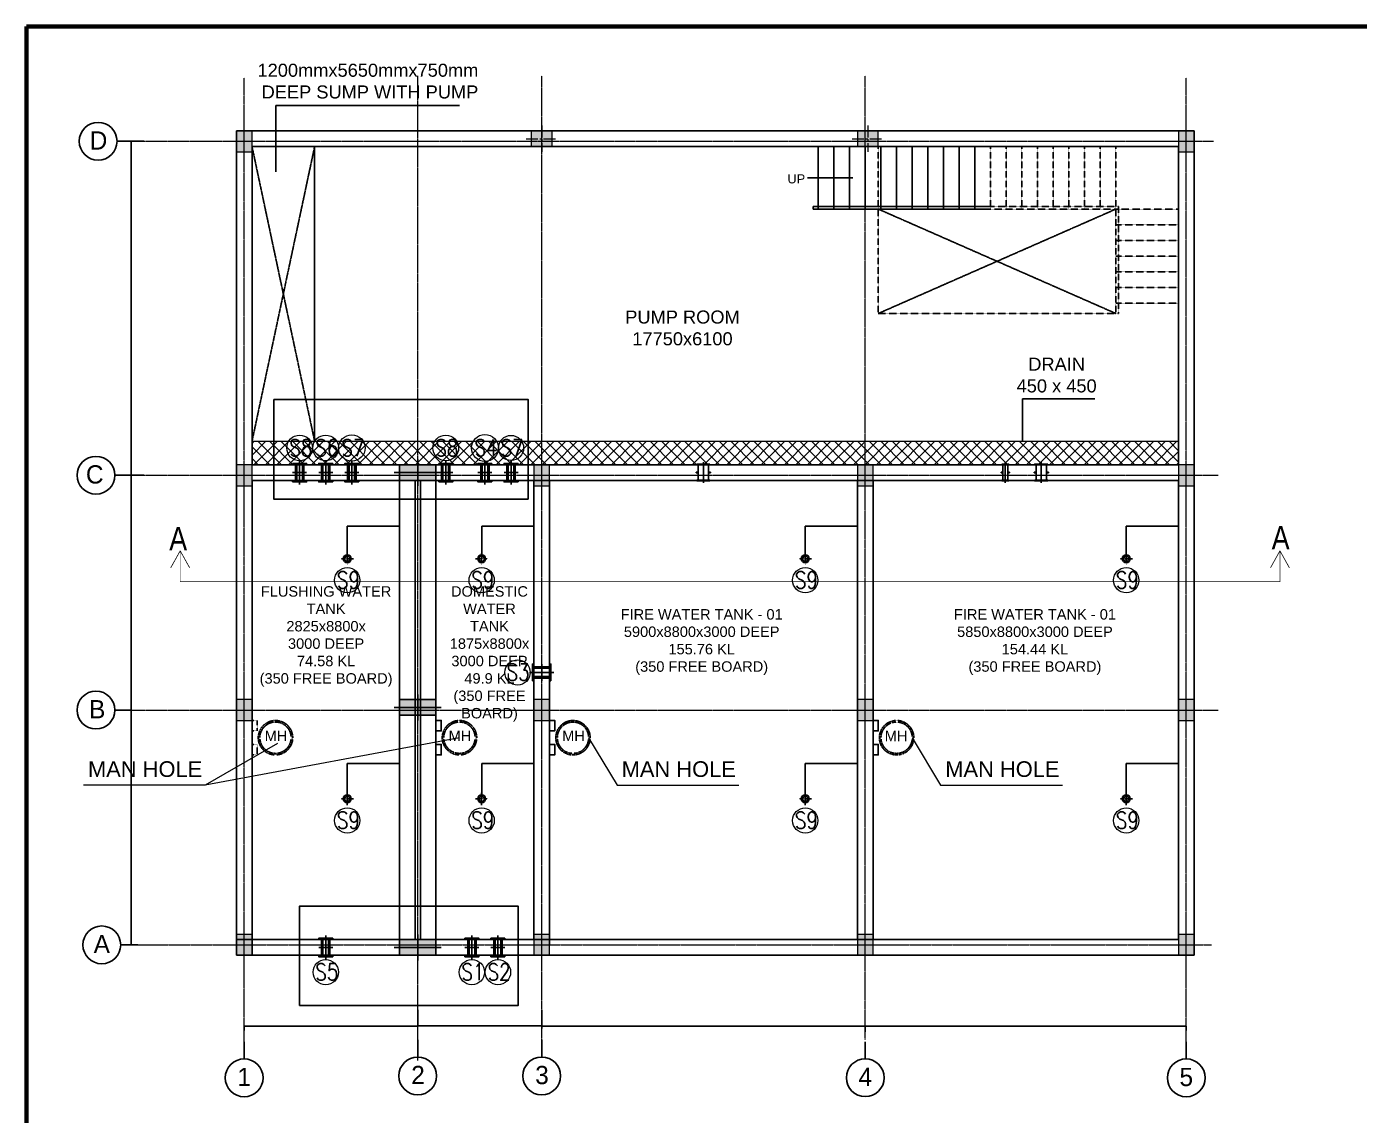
# Model space of a CAD drawing. Header units: inches. Extents: x -82712 to 364260, y -240815 to -94944.
# Drawn here: x -13769 to 11765, y -225963 to -205099 of the extents above; entities that cross this region are included whole.
import ezdxf
from ezdxf.enums import TextEntityAlignment as Align

# ---------------------------------------------------------------- set-up
doc = ezdxf.new("R2010")
doc.units = ezdxf.units.IN
doc.header["$MEASUREMENT"] = 0
for name, pattern in [('$DDT_AUDIT_GENERATED_(C)', [0]), ('CENTER', [2, 1.25, -0.25, 0.25, -0.25]), ('CENTER2', [1.125, 0.75, -0.125, 0.125, -0.125]), ('DASHED2', [0.375, 0.25, -0.125]), ('HIDDEN', [0.375, 0.25, -0.125]), ('{ Leader Line}', [0])]:
    doc.linetypes.add(name, pattern=pattern)
doc.layers.get('Defpoints').update_dxf_attribs({"color": 8})
for name, color, linetype in [('0-PL-SLEEVE', 7, 'Continuous'), ('COL', 6, 'Continuous'), ('Dim', 135, 'Continuous'), ('EDS-PL-FIXT', 30, 'Continuous'), ('EDS-PL-WS-TXT', 7, 'Continuous'), ('EDS-W-SLEEVE', 6, 'Continuous'), ('FORMAT', 7, 'Continuous'), ('FP-W-SLEEVE', 6, 'Continuous'), ('Grid', 8, 'CENTER2'), ('PL-SLEEVE', 7, 'Continuous'), ('RAIL', 152, 'Continuous'), ('STAIR', 211, 'Continuous'), ('WALL', 1, 'Continuous')]:
    doc.layers.add(name, color=color, linetype=linetype)
for name, color, linetype, lineweight in [('2MM', 8, 'Continuous', 20), ('CENTER LINE', 1, 'CENTER2', 18), ('COLUMN - HACTH - STR', 25, '$DDT_AUDIT_GENERATED_(C)', 15), ('COLUMN - STR', 6, 'Continuous', 13), ('ELE', 8, 'Continuous', 15), ('FP-PL-TEXT', 7, 'Continuous', 0), ('Hach.', 252, 'Continuous', 9), ('SECTION', 60, 'Continuous', 30), ('text', 7, 'Continuous', 25)]:
    doc.layers.add(name, color=color, linetype=linetype, lineweight=lineweight)
doc.styles.add('a1', font='arial.ttf', dxfattribs={"height": 0.3})
doc.styles.add('ar', font='arial.ttf')
doc.styles.add('ARIAL', font='arial.ttf')
doc.styles.add('HS', font='ARIALN.TTF', dxfattribs={"height": 0.25})
doc.styles.add('PRADEEP - BOLD - STR', font='ANTQUAB.TTF')
doc.styles.add('RS', font='romans.shx', dxfattribs={"width": 0.8})
doc.styles.get("Standard").update_dxf_attribs({"font": 'arial.ttf'})
doc.dimstyles.new('HVAC', dxfattribs={"dimscale": 0.1, "dimtxt": 2.5, "dimasz": 2.5, "dimexe": 1, "dimexo": 1, "dimgap": 1, "dimtad": 1, "dimdec": 1, "dimlfac": 1000, "dimdsep": 46, "dimtxsty": 'RS', "dimcen": 0, "dimclrd": 256, "dimclre": 256, "dimclrt": 7, "dimadec": 0, "dimazin": 0, "dimtfac": 1, "dimtdec": 1, "dimtmove": 0, "dimatfit": 3, "dimfxl": 1, "dimarcsym": 0})
doc.dimstyles.new('RF DIM', dxfattribs={"dimtxt": 0.275, "dimasz": 0.2, "dimexe": 0.1, "dimexo": 0.0225, "dimgap": 0.09, "dimtad": 0, "dimdec": 0, "dimlfac": 1000, "dimzin": 0, "dimdsep": 46, "dimtxsty": 'ARIAL', "dimblk": 'OBLIQUE', "dimcen": 0.09, "dimclrd": 125, "dimclre": 125, "dimclrt": 2, "dimadec": 0, "dimazin": 0, "dimtfac": 1, "dimtdec": 0, "dimtofl": 0, "dimtmove": 1, "dimatfit": 3, "dimfxl": 1, "dimtolj": 1, "dimtzin": 0, "dimlwd": 13, "dimlwe": 13, "dimarcsym": 0})
doc.dimstyles.new('XYZ', dxfattribs={"dimtxt": 0.25, "dimasz": 0.15, "dimexe": 0.09, "dimexo": 0.0625, "dimgap": 0, "dimtad": 0, "dimdec": 0, "dimlfac": 1000, "dimzin": 0, "dimdsep": 46, "dimtxsty": 'Standard', "dimblk": 'OBLIQUE', "dimcen": 0.09, "dimclrd": 256, "dimclre": 256, "dimadec": 0, "dimazin": 0, "dimtfac": 1, "dimtdec": 0, "dimtofl": 0, "dimtmove": 1, "dimatfit": 3, "dimldrblk": 'OBLIQUE', "dimfxl": 1, "dimtolj": 1, "dimtzin": 0, "dimlwd": -1, "dimlwe": -1, "dimarcsym": 0})

# ---------------------------------------------------------------- blocks, each defined once
blk = doc.blocks.new('_Oblique')
at = {"layer": '2MM', "color": 0, "lineweight": -2}
blk.add_line((-0.5, -0.5), (0.5, 0.5), dxfattribs=at)
blk = doc.blocks.new('*D876')
at = {"layer": 'Defpoints', "color": 0, "ltscale": 8, "transparency": 16777216}
for p in [(8299, -219219), (7299, -219899, 0), (8299, -219896, 0)]:
    blk.add_point(p, dxfattribs=at)
at = {"layer": 'Dim', "ltscale": 8, "transparency": 16777216}
for p, q in [((7299, -219898), (7299, -219219)), ((7299, -219219), (7798, -219219)), ((8299, -219219), (7799, -219219)), ((8299, -219896), (8299, -219219))]:
    blk.add_line(p, q, dxfattribs=at)
at = {"layer": 'Dim', "ltscale": 8, "transparency": 16777216, "xscale": 0.15, "yscale": 0.15, "zscale": 0.15, "rotation": 180}
blk.add_blockref('_Oblique', (7299, -219219), dxfattribs=at)
at = {"layer": 'Dim', "ltscale": 8, "transparency": 16777216, "xscale": 0.15, "yscale": 0.15, "zscale": 0.15}
blk.add_blockref('_Oblique', (8299, -219219), dxfattribs=at)
at = {"layer": 'Dim', "color": 0, "ltscale": 8, "transparency": 16777216, "insert": (7799, -219219), "char_height": 0.25, "attachment_point": 5}
blk.add_mtext('\\A1;1000000', dxfattribs=at)
blk = doc.blocks.new('*D877')
at = {"layer": 'Defpoints', "color": 0, "ltscale": 8, "transparency": 16777216}
for p in [(8299, -214672), (7299, -215296), (8299, -215296)]:
    blk.add_point(p, dxfattribs=at)
at = {"layer": 'Dim', "ltscale": 8, "transparency": 16777216}
for p, q in [((7299, -215296), (7299, -214672)), ((7299, -214672), (7798, -214672)), ((8299, -214672), (7799, -214672)), ((8299, -215296), (8299, -214672))]:
    blk.add_line(p, q, dxfattribs=at)
at = {"layer": 'Dim', "ltscale": 8, "transparency": 16777216, "xscale": 0.15, "yscale": 0.15, "zscale": 0.15, "rotation": 180}
blk.add_blockref('_Oblique', (7299, -214672), dxfattribs=at)
at = {"layer": 'Dim', "ltscale": 8, "transparency": 16777216, "xscale": 0.15, "yscale": 0.15, "zscale": 0.15}
blk.add_blockref('_Oblique', (8299, -214672), dxfattribs=at)
at = {"layer": 'Dim', "color": 0, "ltscale": 8, "transparency": 16777216, "insert": (7799, -214672), "char_height": 0.25, "attachment_point": 5}
blk.add_mtext('\\A1;1000000', dxfattribs=at)
blk = doc.blocks.new('*D878')
at = {"layer": 'Defpoints', "color": 0, "ltscale": 8, "transparency": 16777216}
for p in [(2149, -219219), (1149, -219896, 0), (2149, -219896, 0)]:
    blk.add_point(p, dxfattribs=at)
at = {"layer": 'Dim', "ltscale": 8, "transparency": 16777216}
for p, q in [((1149, -219896), (1149, -219219)), ((1149, -219219), (1648, -219219)), ((2149, -219219), (1649, -219219)), ((2149, -219896), (2149, -219219))]:
    blk.add_line(p, q, dxfattribs=at)
at = {"layer": 'Dim', "ltscale": 8, "transparency": 16777216, "xscale": 0.15, "yscale": 0.15, "zscale": 0.15, "rotation": 180}
blk.add_blockref('_Oblique', (1149, -219219), dxfattribs=at)
at = {"layer": 'Dim', "ltscale": 8, "transparency": 16777216, "xscale": 0.15, "yscale": 0.15, "zscale": 0.15}
blk.add_blockref('_Oblique', (2149, -219219), dxfattribs=at)
at = {"layer": 'Dim', "color": 0, "ltscale": 8, "transparency": 16777216, "insert": (1649, -219219), "char_height": 0.25, "attachment_point": 5}
blk.add_mtext('\\A1;1000000', dxfattribs=at)
blk = doc.blocks.new('*D879')
at = {"layer": 'Defpoints', "color": 0, "ltscale": 8, "transparency": 16777216}
for p in [(2149, -214672), (1149, -215296), (2149, -215296)]:
    blk.add_point(p, dxfattribs=at)
at = {"layer": 'Dim', "ltscale": 8, "transparency": 16777216}
for p, q in [((1149, -215296), (1149, -214672)), ((1149, -214672), (1648, -214672)), ((2149, -214672), (1649, -214672)), ((2149, -215296), (2149, -214672))]:
    blk.add_line(p, q, dxfattribs=at)
at = {"layer": 'Dim', "ltscale": 8, "transparency": 16777216, "xscale": 0.15, "yscale": 0.15, "zscale": 0.15, "rotation": 180}
blk.add_blockref('_Oblique', (1149, -214672), dxfattribs=at)
at = {"layer": 'Dim', "ltscale": 8, "transparency": 16777216, "xscale": 0.15, "yscale": 0.15, "zscale": 0.15}
blk.add_blockref('_Oblique', (2149, -214672), dxfattribs=at)
at = {"layer": 'Dim', "color": 0, "ltscale": 8, "transparency": 16777216, "insert": (1649, -214672), "char_height": 0.25, "attachment_point": 5}
blk.add_mtext('\\A1;1000000', dxfattribs=at)
blk = doc.blocks.new('*D880')
at = {"layer": 'Defpoints', "color": 0, "ltscale": 8, "transparency": 16777216}
for p in [(-6626, -214672), (-7626, -215296, 0), (-6626, -215296, 0)]:
    blk.add_point(p, dxfattribs=at)
at = {"layer": 'Dim', "ltscale": 8, "transparency": 16777216}
for p, q in [((-7626, -215296), (-7626, -214672)), ((-7626, -214672), (-7127, -214672)), ((-6626, -214672), (-7126, -214672)), ((-6626, -215296), (-6626, -214672))]:
    blk.add_line(p, q, dxfattribs=at)
at = {"layer": 'Dim', "ltscale": 8, "transparency": 16777216, "xscale": 0.15, "yscale": 0.15, "zscale": 0.15, "rotation": 180}
blk.add_blockref('_Oblique', (-7626, -214672), dxfattribs=at)
at = {"layer": 'Dim', "ltscale": 8, "transparency": 16777216, "xscale": 0.15, "yscale": 0.15, "zscale": 0.15}
blk.add_blockref('_Oblique', (-6626, -214672), dxfattribs=at)
at = {"layer": 'Dim', "color": 0, "ltscale": 8, "transparency": 16777216, "insert": (-7126, -214672), "char_height": 0.25, "attachment_point": 5}
blk.add_mtext('\\A1;1000000', dxfattribs=at)
blk = doc.blocks.new('*D881')
at = {"layer": 'Defpoints', "color": 0, "ltscale": 8, "transparency": 16777216}
for p in [(-6626, -219219), (-7626, -219896, 0), (-6626, -219896, 0)]:
    blk.add_point(p, dxfattribs=at)
at = {"layer": 'Dim', "ltscale": 8, "transparency": 16777216}
for p, q in [((-7626, -219896), (-7626, -219219)), ((-7626, -219219), (-7127, -219219)), ((-6626, -219219), (-7126, -219219)), ((-6626, -219896), (-6626, -219219))]:
    blk.add_line(p, q, dxfattribs=at)
at = {"layer": 'Dim', "ltscale": 8, "transparency": 16777216, "xscale": 0.15, "yscale": 0.15, "zscale": 0.15, "rotation": 180}
blk.add_blockref('_Oblique', (-7626, -219219), dxfattribs=at)
at = {"layer": 'Dim', "ltscale": 8, "transparency": 16777216, "xscale": 0.15, "yscale": 0.15, "zscale": 0.15}
blk.add_blockref('_Oblique', (-6626, -219219), dxfattribs=at)
at = {"layer": 'Dim', "color": 0, "ltscale": 8, "transparency": 16777216, "insert": (-7126, -219219), "char_height": 0.25, "attachment_point": 5}
blk.add_mtext('\\A1;1000000', dxfattribs=at)
blk = doc.blocks.new('COL')
at = {"layer": 'COLUMN - HACTH - STR'}
blk.add_hatch(color=256, dxfattribs=at).paths.add_polyline_path([(-0.15, -0.2), (0.15, -0.2), (0.15, 0.2), (-0.15, 0.2)])
at = {"layer": 'CENTER LINE', "ltscale": 0.3}
for p, q in [((0, -0.3), (0, 0.3)), ((-0.25, 0), (0.25, 0))]:
    blk.add_line(p, q, dxfattribs=at)
at = {"layer": 'COLUMN - STR'}
blk.add_lwpolyline([(-0.15, -0.2), (0.15, -0.2), (0.15, 0.2), (-0.15, 0.2)], close=True, dxfattribs=at)
blk = doc.blocks.new('GT')
at = {"layer": 'Grid', "color": 1, "linetype": 'Continuous', "ltscale": 3}
blk.add_line((0, 0.436), (0, 0), dxfattribs=at)
blk.add_circle((0, 0.919), 0.483, dxfattribs=at)
blk = doc.blocks.new('*D882')
at = {"transparency": 16777216}
for p, q in [((-9601, -224336), (-9601, -224253)), ((-9601, -224253), (-7939, -224253)), ((-6276, -224253), (-7938, -224253)), ((-6276, -224253), (-6276, -224253))]:
    blk.add_line(p, q, dxfattribs=at)
at = {"layer": 'Defpoints', "color": 0, "transparency": 16777216}
for p in [(-9601, -224336), (-6276, -224253), (-6276, -224253)]:
    blk.add_point(p, dxfattribs=at)
at = {"transparency": 16777216, "xscale": 0.15, "yscale": 0.15, "zscale": 0.15, "rotation": 180}
blk.add_blockref('_Oblique', (-9601, -224253), dxfattribs=at)
at = {"transparency": 16777216, "xscale": 0.15, "yscale": 0.15, "zscale": 0.15}
blk.add_blockref('_Oblique', (-6276, -224253), dxfattribs=at)
at = {"color": 0, "transparency": 16777216, "insert": (-7939, -224253), "char_height": 0.25, "attachment_point": 5}
blk.add_mtext('\\A1;3325000', dxfattribs=at)
blk = doc.blocks.new('*D883')
at = {"transparency": 16777216}
for p, q in [((-3901, -224302), (-3901, -224253)), ((-3901, -224253), (-802, -224253)), ((2299, -224253), (-801, -224253)), ((2299, -224364), (2299, -224253))]:
    blk.add_line(p, q, dxfattribs=at)
at = {"layer": 'Defpoints', "color": 0, "transparency": 16777216}
for p in [(-3901, -224302), (2299, -224253), (2299, -224365)]:
    blk.add_point(p, dxfattribs=at)
at = {"transparency": 16777216, "xscale": 0.15, "yscale": 0.15, "zscale": 0.15, "rotation": 180}
blk.add_blockref('_Oblique', (-3901, -224253), dxfattribs=at)
at = {"transparency": 16777216, "xscale": 0.15, "yscale": 0.15, "zscale": 0.15}
blk.add_blockref('_Oblique', (2299, -224253), dxfattribs=at)
at = {"color": 0, "transparency": 16777216, "insert": (-801, -224253), "char_height": 0.25, "attachment_point": 5}
blk.add_mtext('\\A1;6200000', dxfattribs=at)
blk = doc.blocks.new('*D884')
at = {"transparency": 16777216}
for p, q in [((2299, -224364), (2299, -224253)), ((2299, -224253), (5373, -224253)), ((8449, -224253), (5374, -224253)), ((8449, -224336), (8449, -224253))]:
    blk.add_line(p, q, dxfattribs=at)
at = {"layer": 'Defpoints', "color": 0, "transparency": 16777216}
for p in [(2299, -224365), (8449, -224253), (8449, -224336)]:
    blk.add_point(p, dxfattribs=at)
at = {"transparency": 16777216, "xscale": 0.15, "yscale": 0.15, "zscale": 0.15, "rotation": 180}
blk.add_blockref('_Oblique', (2299, -224253), dxfattribs=at)
at = {"transparency": 16777216, "xscale": 0.15, "yscale": 0.15, "zscale": 0.15}
blk.add_blockref('_Oblique', (8449, -224253), dxfattribs=at)
at = {"color": 0, "transparency": 16777216, "insert": (5374, -224253), "char_height": 0.25, "attachment_point": 5}
blk.add_mtext('\\A1;6150000', dxfattribs=at)
blk = doc.blocks.new('*D885')
at = {"transparency": 16777216}
for p, q in [((-11522, -207296), (-11765, -207296)), ((-11765, -207296), (-11765, -210496)), ((-11765, -213696), (-11765, -210497)), ((-11522, -213696), (-11765, -213696))]:
    blk.add_line(p, q, dxfattribs=at)
at = {"layer": 'Defpoints', "color": 0, "transparency": 16777216}
for p in [(-11765, -207296), (-11522, -207296), (-11522, -213696)]:
    blk.add_point(p, dxfattribs=at)
at = {"transparency": 16777216, "xscale": 0.15, "yscale": 0.15, "zscale": 0.15}
for p, rotation in [((-11765, -207296), 90), ((-11765, -213696), 270)]:
    blk.add_blockref('_Oblique', p, dxfattribs=dict(at, rotation=rotation))
at = {"color": 0, "transparency": 16777216, "insert": (-11765, -210496), "char_height": 0.25, "attachment_point": 5, "rotation": 90}
blk.add_mtext('\\A1;6400000', dxfattribs=at)
blk = doc.blocks.new('*D886')
at = {"transparency": 16777216}
for p, q in [((-11582, -213696), (-11765, -213696)), ((-11765, -213696), (-11765, -215946)), ((-11765, -218196), (-11765, -215947)), ((-11935, -218196), (-11765, -218196))]:
    blk.add_line(p, q, dxfattribs=at)
at = {"layer": 'Defpoints', "color": 0, "transparency": 16777216}
for p in [(-11582, -213696), (-11935, -218196), (-11765, -218196)]:
    blk.add_point(p, dxfattribs=at)
at = {"transparency": 16777216, "xscale": 0.15, "yscale": 0.15, "zscale": 0.15}
for p, rotation in [((-11765, -213696), 90), ((-11765, -218196), 270)]:
    blk.add_blockref('_Oblique', p, dxfattribs=dict(at, rotation=rotation))
at = {"color": 0, "transparency": 16777216, "insert": (-11765, -215946), "char_height": 0.25, "attachment_point": 5, "rotation": 90}
blk.add_mtext('\\A1;4500000', dxfattribs=at)
blk = doc.blocks.new('*D887')
at = {"transparency": 16777216}
for p, q in [((-11935, -218196), (-11765, -218196)), ((-11765, -218196), (-11765, -220446)), ((-11765, -222696), (-11765, -220447)), ((-11759, -222696), (-11765, -222696))]:
    blk.add_line(p, q, dxfattribs=at)
at = {"layer": 'Defpoints', "color": 0, "transparency": 16777216}
for p in [(-11935, -218196), (-11765, -222696), (-11759, -222696)]:
    blk.add_point(p, dxfattribs=at)
at = {"transparency": 16777216, "xscale": 0.15, "yscale": 0.15, "zscale": 0.15}
for p, rotation in [((-11765, -218196), 90), ((-11765, -222696), 270)]:
    blk.add_blockref('_Oblique', p, dxfattribs=dict(at, rotation=rotation))
at = {"color": 0, "transparency": 16777216, "insert": (-11765, -220446), "char_height": 0.25, "attachment_point": 5, "rotation": 90}
blk.add_mtext('\\A1;4500000', dxfattribs=at)
blk = doc.blocks.new('*D888')
at = {"transparency": 16777216}
for p, q in [((-6276, -223940), (-6276, -224245)), ((-3901, -223940), (-3901, -224245)), ((-6276, -224245), (-5089, -224245)), ((-3901, -224245), (-5088, -224245))]:
    blk.add_line(p, q, dxfattribs=at)
at = {"layer": 'Defpoints', "color": 0, "transparency": 16777216}
for p in [(-6276, -223940), (-3901, -223940), (-3901, -224245)]:
    blk.add_point(p, dxfattribs=at)
at = {"transparency": 16777216, "xscale": 0.15, "yscale": 0.15, "zscale": 0.15, "rotation": 180}
blk.add_blockref('_Oblique', (-6276, -224245), dxfattribs=at)
at = {"transparency": 16777216, "xscale": 0.15, "yscale": 0.15, "zscale": 0.15}
blk.add_blockref('_Oblique', (-3901, -224245), dxfattribs=at)
at = {"color": 0, "transparency": 16777216, "insert": (-5089, -224245), "char_height": 0.25, "attachment_point": 5}
blk.add_mtext('\\A1;2375000', dxfattribs=at)
blk = doc.blocks.new('*D889')
at = {"layer": 'Defpoints', "color": 0, "ltscale": 8, "transparency": 16777216}
for p in [(-4051, -214672), (-5051, -215296, 0), (-4051, -215296, 0)]:
    blk.add_point(p, dxfattribs=at)
at = {"layer": 'Dim', "ltscale": 8, "transparency": 16777216}
for p, q in [((-5051, -215296), (-5051, -214672)), ((-5051, -214672), (-4552, -214672)), ((-4051, -214672), (-4551, -214672)), ((-4051, -215296), (-4051, -214672))]:
    blk.add_line(p, q, dxfattribs=at)
at = {"layer": 'Dim', "ltscale": 8, "transparency": 16777216, "xscale": 0.15, "yscale": 0.15, "zscale": 0.15, "rotation": 180}
blk.add_blockref('_Oblique', (-5051, -214672), dxfattribs=at)
at = {"layer": 'Dim', "ltscale": 8, "transparency": 16777216, "xscale": 0.15, "yscale": 0.15, "zscale": 0.15}
blk.add_blockref('_Oblique', (-4051, -214672), dxfattribs=at)
at = {"layer": 'Dim', "color": 0, "ltscale": 8, "transparency": 16777216, "insert": (-4551, -214672), "char_height": 0.25, "attachment_point": 5}
blk.add_mtext('\\A1;1000000', dxfattribs=at)
blk = doc.blocks.new('*D890')
at = {"layer": 'Defpoints', "color": 0, "ltscale": 8, "transparency": 16777216}
for p in [(-4051, -219219), (-5051, -219896, 0), (-4051, -219896, 0)]:
    blk.add_point(p, dxfattribs=at)
at = {"layer": 'Dim', "ltscale": 8, "transparency": 16777216}
for p, q in [((-5051, -219896), (-5051, -219219)), ((-5051, -219219), (-4552, -219219)), ((-4051, -219219), (-4551, -219219)), ((-4051, -219896), (-4051, -219219))]:
    blk.add_line(p, q, dxfattribs=at)
at = {"layer": 'Dim', "ltscale": 8, "transparency": 16777216, "xscale": 0.15, "yscale": 0.15, "zscale": 0.15, "rotation": 180}
blk.add_blockref('_Oblique', (-5051, -219219), dxfattribs=at)
at = {"layer": 'Dim', "ltscale": 8, "transparency": 16777216, "xscale": 0.15, "yscale": 0.15, "zscale": 0.15}
blk.add_blockref('_Oblique', (-4051, -219219), dxfattribs=at)
at = {"layer": 'Dim', "color": 0, "ltscale": 8, "transparency": 16777216, "insert": (-4551, -219219), "char_height": 0.25, "attachment_point": 5}
blk.add_mtext('\\A1;1000000', dxfattribs=at)
blk = doc.blocks.new('200')
at = {"layer": '0-PL-SLEEVE', "linetype": 'Continuous'}
for p, q in [((-0.098, -0.155), (-0.138, -0.155)), ((-0.138, -0.155), (-0.138, -0.172)), ((-0.098, -0.172), (-0.138, -0.172)), ((-0.113, -0.155), (-0.098, -0.147)), ((-0.113, -0.172), (-0.098, -0.18)), ((-0.098, -0.313), (-0.098, -0.013)), ((0.102, -0.313), (0.102, -0.013)), ((0.117, -0.155), (0.102, -0.147)), ((0.102, -0.155), (0.142, -0.155)), ((0.102, -0.172), (0.142, -0.172)), ((0.117, -0.172), (0.102, -0.18)), ((0.142, -0.155), (0.142, -0.172))]:
    blk.add_line(p, q, dxfattribs=at)
for points in [[(0.127, 0), (-0.123, 0), (-0.123, -0.013), (0.127, -0.013)], [(0.127, -0.327), (-0.123, -0.327), (-0.123, -0.313), (0.127, -0.313)]]:
    blk.add_lwpolyline(points, close=True, dxfattribs=at)
at = {"layer": 'PL-SLEEVE', "color": 8, "linetype": 'CENTER'}
blk.add_line((0.002, -0.363), (0.002, 0.036), dxfattribs=at)
blk = doc.blocks.new('100')
at = {"layer": '0-PL-SLEEVE', "linetype": 'Continuous'}
for p, q in [((-0.05, 0.008), (-0.08, 0.008)), ((-0.08, 0.008), (-0.08, -0.008)), ((-0.065, 0.008), (-0.05, 0.017)), ((-0.05, -0.15), (-0.05, 0.15)), ((0.05, -0.15), (0.05, 0.15)), ((0.065, 0.008), (0.05, 0.017)), ((0.05, 0.008), (0.08, 0.008)), ((0.08, 0.008), (0.08, -0.008)), ((-0.05, -0.008), (-0.08, -0.008)), ((-0.065, -0.008), (-0.05, -0.017)), ((0.05, -0.008), (0.08, -0.008)), ((0.065, -0.008), (0.05, -0.017))]:
    blk.add_line(p, q, dxfattribs=at)
for points in [[(0.065, 0.163), (-0.065, 0.163), (-0.065, 0.15), (0.065, 0.15)], [(0.065, -0.163), (-0.065, -0.163), (-0.065, -0.15), (0.065, -0.15)]]:
    blk.add_lwpolyline(points, close=True, dxfattribs=at)
at = {"layer": 'PL-SLEEVE', "color": 8, "linetype": 'CENTER'}
blk.add_line((0, -0.2), (0, 0.2), dxfattribs=at)
blk = doc.blocks.new('SL100')
at = {"layer": 'FP-W-SLEEVE', "color": 9, "linetype": 'CENTER'}
for p, q in [((-0.125, 0), (0.125, 0)), ((0, -0.215), (0, 0.215))]:
    blk.add_line(p, q, dxfattribs=at)
at = {"layer": 'FP-W-SLEEVE'}
for p, q in [((-0.075, -0.14), (-0.075, 0.14)), ((-0.05, -0.14), (-0.05, 0.14)), ((0.05, -0.14), (0.05, 0.14)), ((0.075, -0.14), (0.075, 0.14))]:
    blk.add_line(p, q, dxfattribs=at)
for points in [[(-0.125, 0.165), (0.125, 0.165), (0.125, 0.14), (-0.125, 0.14)], [(-0.125, -0.165), (0.125, -0.165), (0.125, -0.14), (-0.125, -0.14)]]:
    blk.add_lwpolyline(points, close=True, dxfattribs=at)
blk = doc.blocks.new('SL 150')
at = {"layer": 'FP-W-SLEEVE'}
for p, q in [((-99.01, 3938.101, 0), (-99.01, 3938.381, 0)), ((-98.985, 3938.101, 0), (-98.985, 3938.381, 0)), ((-98.835, 3938.101, 0), (-98.835, 3938.381, 0)), ((-98.81, 3938.101, 0), (-98.81, 3938.381, 0))]:
    blk.add_line(p, q, dxfattribs=at)
at = {"layer": 'FP-W-SLEEVE', "color": 9, "linetype": 'CENTER'}
for p, q in [((-98.91, 3938.026, 0), (-98.91, 3938.456, 0)), ((-99.06, 3938.241, 0), (-98.76, 3938.241, 0))]:
    blk.add_line(p, q, dxfattribs=at)
at = {"layer": 'FP-W-SLEEVE', "elevation": 0}
for points in [[(-99.06, 3938.406), (-98.76, 3938.406), (-98.76, 3938.381), (-99.06, 3938.381)], [(-99.06, 3938.076), (-98.76, 3938.076), (-98.76, 3938.101), (-99.06, 3938.101)]]:
    blk.add_lwpolyline(points, close=True, dxfattribs=at)

msp = doc.modelspace()

# ---------------------------------------------------------------- hatches: boundary and pattern name
at = {"layer": 'COL'}
for points in [[(-6626.1855, -213796.2888), (-6626.1855, -213496.2888), (-5926.1855, -213496.2888), (-5926.1855, -213796.2888)], [(-6626.1855, -218296.2888), (-6626.1855, -217996.2888), (-5926.1855, -217996.2888), (-5926.1855, -218296.2888)], [(-6626.1855, -222896.2888), (-6626.1855, -222596.2888), (-5926.1855, -222596.2888), (-5926.1855, -222896.2888)]]:
    msp.add_hatch(color=8, dxfattribs=at).paths.add_polyline_path(points)
at = {"layer": 'Hach.', "ltscale": 2}
h = msp.add_hatch(dxfattribs=at)
h.set_pattern_fill('ANSI37', color=8, scale=1250, angle=90)
h.set_pattern_definition([(135, (-379830.6, -347693.47), (-110.485435, -110.485435), []), (225, (-379830.6, -347693.47), (110.485435, -110.485435), [])])
h.paths.add_polyline_path([(-9451.1855, -213046.2888), (8298.8145, -213046.2888), (8298.8145, -213496.2888), (-9451.1855, -213496.2888)])

# ---------------------------------------------------------------- linework, layer by layer
at = {"color": 8, "linetype": 'DASHED2', "ltscale": 2}
for p, q in [((-9451.1855, -213046.2888), (-8251.1855, -207396.2888)), ((-9451.1855, -207396.2888), (-8251.1855, -213046.2888))]:
    msp.add_line(p, q, dxfattribs=at)
at = {"color": 3}
for points in [[(-9035.1009, -212242.1361), (-4162.991, -212242.1361), (-4162.991, -214154.4826), (-9035.1009, -214154.4826)], [(-8540.9736, -223860.5927), (-4352.0706, -223860.5927), (-4352.0706, -221952.1785), (-8540.9736, -221952.1785)]]:
    msp.add_lwpolyline(points, close=True, dxfattribs=at)
at = {"layer": 'COL', "color": 8}
for points in [[(-6276.1855, -213396.2888), (-6276.1855, -213896.2888)], [(-5826.1855, -213646.2888), (-6726.1855, -213646.2888)], [(-6276.1855, -217896.2888), (-6276.1855, -218396.2888)], [(-5826.1855, -218146.2888), (-6726.1855, -218146.2888)], [(-6276.1855, -222496.2888), (-6276.1855, -222996.2888)], [(-5826.1855, -222746.2888), (-6726.1855, -222746.2888)]]:
    msp.add_lwpolyline(points, dxfattribs=at)
for points in [[(-6626.1855, -213796.2888), (-6626.1855, -213496.2888), (-5926.1855, -213496.2888), (-5926.1855, -213796.2888)], [(-6626.1855, -218296.2888), (-6626.1855, -217996.2888), (-5926.1855, -217996.2888), (-5926.1855, -218296.2888)], [(-6626.1855, -222896.2888), (-6626.1855, -222596.2888), (-5926.1855, -222596.2888), (-5926.1855, -222896.2888)]]:
    msp.add_lwpolyline(points, close=True, dxfattribs=at)
at = {"layer": 'EDS-PL-FIXT', "color": 8}
msp.add_line((-8251.1855, -213046.2888), (-8251.1855, -207396.2888), dxfattribs=at)
at = {"layer": 'EDS-PL-FIXT', "color": 8, "linetype": 'HIDDEN'}
for points in [[(-9451.1855, -218396.2888), (-9451.1855, -218596.2888), (-9351.1855, -218596.2888), (-9351.1855, -218396.2888)], [(-9451.1855, -219056.2888), (-9451.1855, -218856.2888), (-9351.1855, -218856.2888), (-9351.1855, -219056.2888)]]:
    msp.add_lwpolyline(points, close=True, dxfattribs=at)
at = {"layer": 'EDS-PL-FIXT', "color": 8}
for points in [[(-5926.1855, -218396.2888), (-5926.1855, -218596.2888), (-5826.1855, -218596.2888), (-5826.1855, -218396.2888)], [(-3751.1855, -218396.2888), (-3751.1855, -218596.2888), (-3651.1855, -218596.2888), (-3651.1855, -218396.2888)], [(2448.8145, -218396.2888), (2448.8145, -218596.2888), (2548.8145, -218596.2888), (2548.8145, -218396.2888)], [(-5926.1855, -219056.2888), (-5926.1855, -218856.2888), (-5826.1855, -218856.2888), (-5826.1855, -219056.2888)], [(-3751.1855, -219056.2888), (-3751.1855, -218856.2888), (-3651.1855, -218856.2888), (-3651.1855, -219056.2888)], [(2448.8145, -219056.2888), (2448.8145, -218856.2888), (2548.8145, -218856.2888), (2548.8145, -219056.2888)]]:
    msp.add_lwpolyline(points, close=True, dxfattribs=at)
at = {"layer": 'EDS-PL-FIXT', "color": 8, "linetype": 'HIDDEN'}
for centre, radius in [((-9001.1855, -218726.2888), 330), ((-9001.1855, -218726.2888), 300), ((-5476.1855, -218726.2888), 330), ((-5476.1855, -218726.2888), 300), ((-3301.1855, -218726.2888), 330), ((-3301.1855, -218726.2888), 300), ((2898.8145, -218726.2888), 330), ((2898.8145, -218726.2888), 300)]:
    msp.add_circle(centre, radius, dxfattribs=at)
at = {"layer": 'EDS-W-SLEEVE', "linetype": 'CENTER', "ltscale": 0.005}
for p, q in [((-7626.1855, -215411.6221, -0.0003), (-7626.1855, -215176.461, -0.0003)), ((-5051.1855, -215411.6221, -0.0003), (-5051.1855, -215176.461, -0.0003)), ((1148.8145, -215411.6221, -0.0003), (1148.8145, -215176.461, -0.0003)), ((7298.8145, -215411.6221, -0.0003), (7298.8145, -215176.461, -0.0003)), ((-7508.605, -215296.2888, -0.0003), (-7743.7661, -215296.2888, -0.0003)), ((-4933.605, -215296.2888, -0.0003), (-5168.7661, -215296.2888, -0.0003)), ((1266.395, -215296.2888, -0.0003), (1031.2339, -215296.2888, -0.0003)), ((7416.395, -215296.2888, -0.0003), (7181.2339, -215296.2888, -0.0003)), ((-7626.1855, -220015.4127), (-7626.1855, -219780.2516)), ((-7626.1855, -219780.9554), (-7626.1855, -220016.1165)), ((-5051.1855, -220015.4127), (-5051.1855, -219780.2516)), ((-5051.1855, -219780.9554), (-5051.1855, -220016.1165)), ((1148.8145, -220015.4127), (1148.8145, -219780.2516)), ((1148.8145, -219780.9554), (1148.8145, -220016.1165)), ((7298.8145, -220015.4127), (7298.8145, -219780.2516)), ((7298.8145, -219780.9554), (7298.8145, -220016.1165)), ((-7508.605, -219896.2888), (-7743.7661, -219896.2888)), ((-4933.605, -219896.2888), (-5168.7661, -219896.2888)), ((1266.395, -219896.2888), (1031.2339, -219896.2888)), ((7416.395, -219896.2888), (7181.2339, -219896.2888))]:
    msp.add_line(p, q, dxfattribs=at)
at = {"layer": 'EDS-W-SLEEVE'}
for centre, radius in [((-7626.1855, -215296.2888, -0.0003), 75), ((-7626.1855, -215296.2888, -0.0003), 50), ((-5051.1855, -215296.2888, -0.0003), 75), ((-5051.1855, -215296.2888, -0.0003), 50), ((1148.8145, -215296.2888, -0.0003), 75), ((1148.8145, -215296.2888, -0.0003), 50), ((7298.8145, -215296.2888, -0.0003), 75), ((7298.8145, -215296.2888, -0.0003), 50), ((-7626.1855, -219896.2888), 75), ((-5051.1855, -219896.2888), 75), ((1148.8145, -219896.2888), 75), ((7298.8145, -219896.2888), 75), ((-7626.1855, -219896.2888), 50), ((-5051.1855, -219896.2888), 50), ((1148.8145, -219896.2888), 50), ((7298.8145, -219896.2888), 50)]:
    msp.add_circle(centre, radius, dxfattribs=at)
at = {"layer": 'FORMAT', "lineweight": 100}
msp.add_lwpolyline([(-13768.88, -205099.4001), (-13768.88, -240815.2806), (36358.6716, -240815.2806), (36358.6716, -205099.4001)], close=True, dxfattribs=at)
at = {"layer": 'FP-PL-TEXT'}
for centre, radius in [((-8538.6855, -213173.4791), 246.801), ((-8038.6855, -213173.4791), 246.801), ((-7538.6855, -213173.4791), 253.199), ((-5738.6855, -213173.4791), 246.801), ((-4988.6855, -213173.4791), 258.92), ((-4488.6855, -213173.4791), 241.08), ((-7626.1855, -215708.3421, -0.0003), 242.429), ((-5051.1855, -215708.3421, -0.0003), 242.429), ((1148.8145, -215708.3421, -0.0003), 242.429), ((7298.8145, -215708.3421, -0.0003), 242.429), ((-4363.5849, -217475.1864), 242.429), ((-7626.1855, -220312.1326), 242.429), ((-5051.1855, -220312.1326), 242.429), ((1148.8145, -220312.8364), 242.429), ((7298.8145, -220312.8364), 242.429), ((-8038.6855, -223219.1863), 242.429), ((-5238.6855, -223219.1863), 242.429), ((-4738.6855, -223219.1863), 242.429)]:
    msp.add_circle(centre, radius, dxfattribs=at)
at = {"layer": 'Grid', "color": 8, "lineweight": 13}
for p, q in [((-6276.1855, -224910.5264), (-6276.1855, -206044.6801)), ((-3901.1855, -224518.5223), (-3901.1855, -206044.6801)), ((2298.8145, -224518.5223), (2298.8145, -206044.6801)), ((-9601.1855, -224554.8252), (-9601.1855, -206080.9829)), ((8448.8145, -224554.8252), (8448.8145, -206080.9829)), ((-11935.2837, -207296.2888), (8970.2919, -207296.2888)), ((-11935.2837, -213696.2888), (9058.9547, -213696.2888)), ((-11935.2837, -218196.2888), (9058.9547, -218196.2888)), ((-11639.7416, -222696.2888), (8933.4855, -222696.2888))]:
    msp.add_line(p, q, dxfattribs=at)
at = {"layer": 'Hach.', "color": 8, "ltscale": 2}
msp.add_line((-9451.1855, -213046.2888), (8298.8145, -213046.2888), dxfattribs=at)
at = {"layer": 'RAIL', "color": 8, "ltscale": 15}
for p, q in [((4698.8145, -208546.2888), (1298.8145, -208546.2888)), ((1298.8145, -208546.2888), (1298.8145, -208596.2888)), ((4698.8145, -208596.2888), (1298.8145, -208596.2888))]:
    msp.add_line(p, q, dxfattribs=at)
at = {"layer": 'RAIL', "color": 8, "linetype": 'HIDDEN'}
for p, q in [((7148.8145, -208546.2888), (4698.8145, -208546.2888)), ((7098.8145, -208596.2888), (4698.8145, -208596.2888)), ((7098.8145, -208596.2888), (7098.8145, -210596.2888)), ((7148.8145, -208546.2888), (7148.8145, -210596.2888))]:
    msp.add_line(p, q, dxfattribs=at)
at = {"layer": 'SECTION', "color": 8, "linetype": 'CENTER2', "ltscale": 0.5}
for points, const_width in [([(-10827.0386, -215144.7516), (-11008.2264, -215469.8894)], 15), ([(-10827.0386, -215144.7516), (-10645.8508, -215469.8894)], 15), ([(-10827.0386, -215144.7516), (-10827.0386, -215736.7652), (10243.5479, -215736.7652), (10243.5479, -215144.7516)], 10), ([(10243.5479, -215144.7516), (10062.3601, -215469.8894)], 15), ([(10243.5479, -215144.7516), (10424.7357, -215469.8894)], 15)]:
    msp.add_lwpolyline(points, dxfattribs=dict(at, const_width=const_width))
at = {"layer": 'STAIR', "color": 8, "ltscale": 2}
for p, q in [((1398.8145, -207396.2888), (1398.8145, -208596.2888)), ((1698.8145, -207396.2888), (1698.8145, -208596.2888)), ((1998.8145, -207396.2888), (1998.8145, -208596.2888)), ((2298.8145, -207396.2888), (2298.8145, -208596.2888)), ((2598.8145, -207396.2888), (2598.8145, -208596.2888)), ((2898.8145, -207396.2888), (2898.8145, -208596.2888)), ((3198.8145, -207396.2888), (3198.8145, -208596.2888)), ((3498.8145, -207396.2888), (3498.8145, -208596.2888)), ((3798.8145, -207396.2888), (3798.8145, -208596.2888)), ((4098.8145, -207396.2888), (4098.8145, -208596.2888)), ((4398.8145, -207396.2888), (4398.8145, -208596.2888))]:
    msp.add_line(p, q, dxfattribs=at)
at = {"layer": 'STAIR', "color": 8, "linetype": 'HIDDEN'}
for p, q in [((2548.8145, -207396.2888), (2548.8145, -210596.2888)), ((4698.8145, -207396.2888), (4698.8145, -208596.2888)), ((4998.8145, -207396.2888), (4998.8145, -208596.2888)), ((5298.8145, -207396.2888), (5298.8145, -208596.2888)), ((5598.8145, -207396.2888), (5598.8145, -208596.2888)), ((5898.8145, -207396.2888), (5898.8145, -208596.2888)), ((6198.8145, -207396.2888), (6198.8145, -208596.2888)), ((6498.8145, -207396.2888), (6498.8145, -208596.2888)), ((6798.8145, -207396.2888), (6798.8145, -208596.2888)), ((7098.8145, -207396.2888), (7098.8145, -208596.2888)), ((2548.8145, -210596.2888), (7098.8145, -208596.2888)), ((7098.8145, -210596.2888), (2548.8145, -208596.2888)), ((7098.8145, -208596.2888), (8298.8145, -208596.2888)), ((8298.8145, -208896.2888), (7098.8145, -208896.2888)), ((8298.8145, -209196.2888), (7098.8145, -209196.2888)), ((8298.8145, -209496.2888), (7098.8145, -209496.2888)), ((8298.8145, -209796.2888), (7098.8145, -209796.2888)), ((8298.8145, -210096.2888), (7098.8145, -210096.2888)), ((8298.8145, -210396.2888), (7098.8145, -210396.2888)), ((7148.8145, -210596.2888), (2548.8145, -210596.2888))]:
    msp.add_line(p, q, dxfattribs=at)
at = {"layer": 'WALL', "color": 8}
for p, q in [((-9751.1855, -222896.2888), (-9751.1855, -207096.2888)), ((8598.8145, -207096.2888), (-9751.1855, -207096.2888)), ((8598.8145, -207096.2888), (8598.8145, -222896.2888)), ((-9451.1855, -213496.2888), (-9451.1855, -207396.2888)), ((8298.8145, -207396.2888), (-9451.1855, -207396.2888)), ((8298.8145, -207396.2888), (8298.8145, -213496.2888)), ((-9451.1855, -213496.2888), (8298.8145, -213496.2888)), ((-9451.1855, -213796.2888), (8298.8145, -213796.2888)), ((-9451.1855, -222896.2888), (-9451.1855, -213796.2888)), ((-6626.1855, -222596.2888), (-6626.1855, -213796.2888)), ((-6326.1855, -222596.2888), (-6326.1855, -213796.2888)), ((-6226.1855, -222596.2888), (-6226.1855, -213796.2888)), ((-5926.1855, -222696.2888), (-5926.1855, -213796.2888)), ((-4051.1855, -222596.2888), (-4051.1855, -213796.2888)), ((-3751.1855, -222696.2888), (-3751.1855, -213796.2888)), ((2148.8145, -222596.2888), (2148.8145, -213796.2888)), ((2448.8145, -222596.2888), (2448.8145, -213796.2888)), ((8298.8145, -213796.2888), (8298.8145, -222596.2888)), ((8298.8145, -222596.2888), (-9751.1855, -222596.2888)), ((8598.8145, -222896.2888), (-9751.1855, -222896.2888))]:
    msp.add_line(p, q, dxfattribs=at)

# ---------------------------------------------------------------- block references
at = {"layer": 'COL', "color": 8, "xscale": 1000, "yscale": 1000, "zscale": 1000}
for p in [(-9601.1855, -207296.2888), (8448.8145, -207296.2888), (-9601.1855, -213696.2888), (-3901.1855, -213696.2888), (2298.8145, -213696.2888), (8448.8145, -213696.2888), (-9601.1855, -218196.2888), (-3901.1855, -218196.2888), (2298.8145, -218196.2888), (8448.8145, -218196.2888), (-9601.1855, -222696.2888), (-3901.1855, -222696.2888), (2298.8145, -222696.2888), (8448.8145, -222696.2888)]:
    msp.add_blockref('COL', p, dxfattribs=at)
at = {"layer": 'COL', "color": 8, "xscale": 1000, "yscale": 1000, "zscale": 1000, "rotation": 270}
for p in [(-3901.1855, -207246.2888), (2348.8145, -207246.2888)]:
    msp.add_blockref('COL', p, dxfattribs=at)
at = {"layer": 'EDS-W-SLEEVE', "yscale": 1071.742313858423, "zscale": 1071.742313858423}
for p, xscale in [((-8538.6855, -213646.3327), 1071.742313858423), ((-8038.6855, -213646.3327), -1071.742313858423), ((-7538.6855, -213646.3327), -1071.742313858423), ((-5738.6855, -213646.3327), 1071.742313858423), ((-4988.6855, -213646.3327), -1071.742313858423), ((-4488.6855, -213646.3327), -1071.742313858423), ((-8038.6855, -222746.3327), -1071.742313858423), ((-5238.6855, -222746.3327), 1071.742313858423), ((-4738.6855, -222746.3327), -1071.742313858423)]:
    msp.add_blockref('SL100', p, dxfattribs=dict(at, xscale=xscale))
at = {"layer": 'EDS-W-SLEEVE', "xscale": 1071.428571417437, "yscale": 1071.428571417437, "zscale": 1071.428571417437, "rotation": 90}
msp.add_blockref('SL 150', (4215642.6608, -111499.8162, 0.0007), dxfattribs=at)
at = {"layer": 'ELE', "color": 0, "linetype": '{ Leader Line}', "yscale": 983.8709677419355, "zscale": 983.8709677419355, "rotation": 180}
for name, p, xscale in [('200', (-804.777, -213804.6008), -983.8709677419355), ('100', (4981.4657, -213643.8694), 983.8709677419355)]:
    msp.add_blockref(name, p, dxfattribs=dict(at, xscale=xscale))
at = {"layer": 'ELE', "color": 8, "linetype": '{ Leader Line}', "xscale": -983.8709677419355, "yscale": 983.8709677419355, "zscale": 983.8709677419355, "rotation": 180}
msp.add_blockref('200', (5668.1968, -213804.6008), dxfattribs=at)
at = {"layer": 'Grid', "color": 8, "zscale": 750}
for p, xscale, yscale, rotation in [((-11710.8272, -207296.2888), -750.0000000000032, 750.0000000000032, 90), ((-11751.1559, -213696.2888), -750.0000000000032, 750.0000000000032, 90), ((-11751.3214, -218196.2888), -750.0000000000032, 750.0000000000032, 90), ((-11639.7416, -222696.2888), -750.0000000000032, 750.0000000000032, 90), ((-9601.1855, -224554.8252), -750, 750, 180), ((-6276.1855, -224518.5223), -750, 750, 180), ((-3901.1855, -224518.5223), -750, 750, 180), ((2298.8145, -224552.4358), -750, 750, 180), ((8448.8145, -224554.8252), -750, 750, 180)]:
    msp.add_blockref('GT', p, dxfattribs=dict(at, xscale=xscale, yscale=yscale, rotation=rotation))

# ---------------------------------------------------------------- texts
at = {"layer": 'EDS-PL-FIXT', "color": 8, "style": 'ar'}
for p in [(-9209.0807, -218791.5934, 0.0051), (-5684.0807, -218791.5934, 0.0051), (-3509.0807, -218791.5934, 0.0051), (2671.2322, -218793.8053, 0.0051)]:
    msp.add_text('MH', height=200, dxfattribs=at).set_placement(p)
at = {"layer": 'EDS-PL-WS-TXT', "color": 8, "style": 'ARIAL'}
for s, insert, char_height, width, attachment_point in [('1200mmx5650mmx750mm DEEP SUMP WITH PUMP', (-5115.0584, -205809.3971, 0.0054), 250, 5022.941132, 3), ('\\pxqc;UP', (4.9153, -207928.2885, 0.0031), 175, 1944.883777, 1), ('\\pxqc;PUMP ROOM\\P17750x6100', (1307.6554, -210539.4921), 250, 5022.941132, 3), ('\\pxqc;DRAIN \\P450 x 450 ', (8476.5122, -211442.498), 250, 5022.941132, 3), ('\\pxqc;{\\C256;FLUSHING WATER \\PTANK \\P2825x8800x\\P3000 DEEP\\P74.58 KL\\P(350 FREE BOARD)}', (-10852.2099, -215822.6122), 200, 5640.780679, 1), ('\\pxqc;{\\C256;DOMESTIC \\PWATER \\PTANK \\P1875x8800x\\P3000 DEEP\\P49.9 KL\\P(350 FREE \\PBOARD)\\P }', (-7721.5486, -215822.6122), 200, 5640.780679, 1), ('\\pxqc;{\\C256;FIRE WATER TANK - 01 \\P5900x8800x3000 DEEP\\P155.76 KL \\P(350 FREE BOARD)}', (-3672.0781, -216261.8426), 200, 5672.603165, 1), ('\\pxqc;{\\C256;FIRE WATER TANK - 01 \\P5850x8800x3000 DEEP\\P154.44 KL \\P(350 FREE BOARD)}', (2712.852, -216261.8426), 200, 5672.603165, 1)]:
    msp.add_mtext(s, dxfattribs=dict(at, insert=insert, char_height=char_height, width=width, attachment_point=attachment_point))
at = {"layer": 'FP-PL-TEXT', "char_height": 320.8055, "width": 5963.892965, "attachment_point": 1, "style": 'RS'}
for s, insert in [('S8', (-8737.0565, -213008.2997)), ('S6', (-8237.0565, -213008.2997)), ('S7', (-7737.0565, -213008.2997)), ('S8', (-5937.0565, -213008.2997)), ('S4', (-5187.0565, -213008.2997)), ('S7', (-4687.0565, -213008.2997)), ('S9', (-7824.5565, -215543.1627, -0.0003)), ('S9', (-5249.5565, -215543.1627, -0.0003)), ('S9', (950.4435, -215543.1627, -0.0003)), ('S9', (7100.4435, -215543.1627, -0.0003)), ('S3', (-4572.3427, -217310.007)), ('S9', (-7824.5565, -220146.9533)), ('S9', (-5249.5565, -220146.9533)), ('S9', (950.4435, -220147.6571)), ('S9', (7100.4435, -220147.6571)), ('S5', (-8237.0565, -223054.007)), ('S1', (-5437.0565, -223054.007)), ('S2', (-4937.0565, -223054.007))]:
    msp.add_mtext(s, dxfattribs=dict(at, insert=insert))
at = {"layer": 'Grid', "color": 8, "style": 'PRADEEP - BOLD - STR'}
for s, p in [('D', (-12392.106, -207455.1164)), ('C', (-12464.4667, -213855.1164)), ('B', (-12416.6208, -218355.1164)), ('A', (-12329.0364, -222855.1164)), ('1', (-9601.1855, -225402.9476)), ('2', (-6270.3575, -225365.2698)), ('3', (-3895.3575, -225365.2698)), ('4', (2298.8145, -225400.5582)), ('5', (8448.8145, -225402.9476))]:
    msp.add_text(s, height=350, dxfattribs=at).set_placement(p, align=Align.CENTER)
at = {"layer": 'text', "color": 8, "style": 'HS'}
for p in [(-11037.5552, -215137.1196), (10085.0716, -215118.6754)]:
    msp.add_text('A', height=450, rotation=359.9998014, dxfattribs=at).set_placement(p)
at = {"layer": 'text', "color": 8, "char_height": 300, "width": 5798.170389, "attachment_point": 7, "style": 'a1'}
for insert in [(-12593.791, -219982.02, 0.0111), (-2369.305, -219982.02, 0.0111), (3830.695, -219982.02, 0.0111)]:
    msp.add_mtext('MAN HOLE\\P ', dxfattribs=dict(at, insert=insert))

# ---------------------------------------------------------------- dimensions: what is measured, and where the dimension line sits
at = {"color": 8}
for base, p1, p2, angle, picture, middle in [((-11765.0777, -207296.2888), (-11521.6729, -213696.2888), (-11521.6729, -207296.2888), 270, '*D885', (-11765.0777, -210496.2888)), ((-11765.0777, -218196.2888), (-11581.7348, -213696.2888), (-11935.2837, -218196.2888), 90, '*D886', (-11765.0777, -215946.2888)), ((-11765.0777, -222696.2888), (-11935.2837, -218196.2888), (-11759.3043, -222696.2888), 90, '*D887', (-11765.0777, -220446.2888))]:
    dim = msp.add_linear_dim(base=base, p1=p1, p2=p2, angle=angle, dimstyle='XYZ', override={"dimfxl": 1000, "dimarcsym": 1}, dxfattribs=at)
    dim.commit()
    dim.dimension.update_dxf_attribs({"geometry": picture, "text_midpoint": middle})
for base, p1, p2, picture, middle in [((-3901.1855, -224244.5825), (-6276.1855, -223939.5036), (-3901.1855, -223939.5036), '*D888', (-5088.6855, -224244.5825)), ((-6276.1855, -224253.0569), (-9601.1855, -224336.4353), (-6276.1855, -224253.0569), '*D882', (-7938.6855, -224253.0569)), ((2298.8145, -224253.0569), (-3901.1855, -224301.7338), (2298.8145, -224364.5314), '*D883', (-801.1855, -224253.0569)), ((8448.8145, -224253.0569), (2298.8145, -224364.5314), (8448.8145, -224336.4353), '*D884', (5373.8145, -224253.0569))]:
    dim = msp.add_linear_dim(base=base, p1=p1, p2=p2, dimstyle='XYZ', override={"dimfxl": 1000, "dimarcsym": 1}, dxfattribs=at)
    dim.commit()
    dim.dimension.update_dxf_attribs({"geometry": picture, "text_midpoint": middle})
at = {"layer": 'Dim', "color": 8, "ltscale": 8}
for base, p1, p2, picture, middle in [((-6626.1855, -214672.486), (-7626.1855, -215296.2888, -0.0003), (-6626.1855, -215296.2888, -0.0001), '*D880', (-7126.1855, -214672.486)), ((-4051.1855, -214672.486), (-5051.1855, -215296.2888, -0.0003), (-4051.1855, -215296.2888, -0.0001), '*D889', (-4551.1855, -214672.486))]:
    dim = msp.add_linear_dim(base=base, p1=p1, p2=p2, dimstyle='XYZ', dxfattribs=at)
    dim.commit()
    dim.dimension.update_dxf_attribs({"geometry": picture, "text_midpoint": middle})
for base, p1, p2, picture, middle in [((2148.8145, -214672.486, -0.0003), (1148.8145, -215296.2888, -0.0003), (2148.8145, -215296.2888, -0.0003), '*D879', (1648.8145, -214672.486, -0.0003)), ((8298.8145, -214672.486, -0.0003), (7298.8145, -215296.2888, -0.0003), (8298.8145, -215296.2888, -0.0003), '*D877', (7798.8145, -214672.486, -0.0003))]:
    dim = msp.add_linear_dim(base=base, p1=p1, p2=p2, angle=180, dimstyle='XYZ', override={"dimtxt": 0.25}, dxfattribs=at)
    dim.commit()
    dim.dimension.update_dxf_attribs({"geometry": picture, "text_midpoint": middle})
for base, p1, p2, picture, middle in [((-6626.1855, -219219.2992, 0.0003), (-7626.1855, -219896.2888), (-6626.1855, -219896.2888), '*D881', (-7126.1855, -219219.2992, 0.0003)), ((-4051.1855, -219219.2992, 0.0003), (-5051.1855, -219896.2888), (-4051.1855, -219896.2888), '*D890', (-4551.1855, -219219.2992, 0.0003)), ((2148.8145, -219219.2992, 0.0003), (1148.8145, -219896.2888), (2148.8145, -219896.2888), '*D878', (1648.8145, -219219.2992, 0.0003)), ((8298.8145, -219219.2992, 0.0003), (7298.8145, -219898.5359), (8298.8145, -219896.2888), '*D876', (7798.8145, -219219.2992, 0.0003))]:
    dim = msp.add_linear_dim(base=base, p1=p1, p2=p2, angle=180, dimstyle='XYZ', dxfattribs=at)
    dim.commit()
    dim.dimension.update_dxf_attribs({"geometry": picture, "text_midpoint": middle})

# ---------------------------------------------------------------- leaders
at = {"layer": 'Dim', "color": 8, "linetype": 'Continuous', "ltscale": 2.5}
for points in [[(-5476.1855, -218726.2888), (-10350.0374, -219633.8118)], [(-3001.1855, -218726.2888, 0), (-2458.075, -219633.8118, 0), (-125.5514, -219633.8118, 0)], [(3198.8145, -218726.2888, 0), (3741.925, -219633.8118, 0), (6074.4486, -219633.8118, 0)], [(-8965.0668, -218838.2144, 0), (-10350.0374, -219633.8118, 0), (-12682.5609, -219633.8118, 0)]]:
    msp.add_leader(points, dimstyle='RF DIM', override={"dimasz": 0.25}, dxfattribs=at)
at = {"layer": 'EDS-PL-WS-TXT', "color": 8}
for points in [[(-8993.1859, -207879.1109), (-8993.1859, -206611.3476), (-5472.9507, -206611.3476)], [(2057.5045, -207996.2888), (1188.6102, -207996.2888)], [(5308.6499, -213046.2888), (5308.6499, -212232.6727), (6695.2662, -212232.6727)]]:
    msp.add_leader(points, dimstyle='HVAC', override={"dimtad": 0}, dxfattribs=at)

doc.saveas('drawing.dxf')
